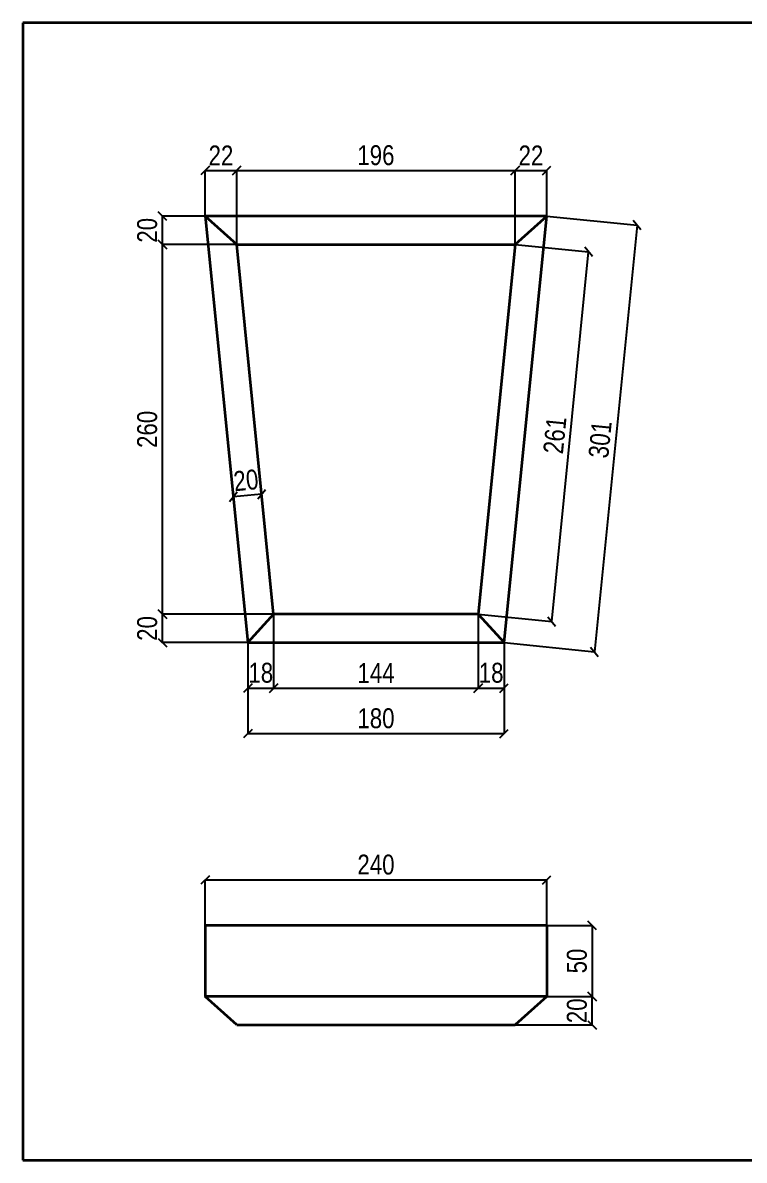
# Model space of a CAD drawing. Header units: millimetres. Extents: x 31982 to 33070, y 3730 to 4530.
# Drawn here: x 31982 to 32489, y 3730 to 4530 of the extents above; entities that cross this region are included whole.
import ezdxf

# ---------------------------------------------------------------- set-up
doc = ezdxf.new("R2010")
doc.units = ezdxf.units.MM
doc.layers.get('0').update_dxf_attribs({"lineweight": 35})
doc.layers.add('Размеры', color=5, linetype='Continuous', lineweight=9)
doc.styles.add('Размер', font='ARIAL.TTF', dxfattribs={"width": 0.8})
doc.dimstyles.new('+Arial 1_4  35', dxfattribs={"dimscale": 4, "dimtxt": 3.5, "dimasz": 1.5, "dimexe": 0, "dimexo": 0, "dimgap": 0.9, "dimtad": 1, "dimtoh": 1, "dimdec": 0, "dimzin": 0, "dimdsep": 46, "dimtxsty": 'Размер', "dimblk": 'OBLIQUE', "dimcen": 0, "dimadec": 0, "dimazin": 0, "dimtfac": 1, "dimtdec": 0, "dimtofl": 0, "dimtmove": 0, "dimatfit": 3, "dimldrblk": 'DOT', "dimfxl": 0, "dimtolj": 1, "dimtzin": 0, "dimarcsym": 0})

# ---------------------------------------------------------------- blocks, each defined once
blk = doc.blocks.new('_Oblique')
at = {"color": 0, "linetype": 'ByBlock', "lineweight": -2}
blk.add_line((-0.5, -0.5), (0.5, 0.5), dxfattribs=at)
blk = doc.blocks.new('*D3')
at = {"layer": 'Defpoints', "color": 0}
for p in [(32132.24, 4425.54), (32110.14, 4393.54), (32132.24, 4373.54)]:
    blk.add_point(p, dxfattribs=at)
at = {"layer": 'Размеры', "color": 0, "lineweight": -2}
for p, q in [((32110.14, 4393.54), (32110.14, 4425.54)), ((32110.14, 4425.54), (32132.24, 4425.54)), ((32132.24, 4373.54), (32132.24, 4425.54))]:
    blk.add_line(p, q, dxfattribs=at)
at = {"layer": 'Размеры', "color": 0, "lineweight": -2, "xscale": 6, "yscale": 6, "zscale": 6, "rotation": 180}
blk.add_blockref('_Oblique', (32110.14, 4425.54), dxfattribs=at)
at = {"layer": 'Размеры', "color": 0, "lineweight": -2, "xscale": 6, "yscale": 6, "zscale": 6}
blk.add_blockref('_Oblique', (32132.24, 4425.54), dxfattribs=at)
at = {"layer": 'Размеры', "color": 0, "insert": (32121.19, 4436.17), "char_height": 14, "attachment_point": 5, "style": 'Размер'}
blk.add_mtext('\\A1;22', dxfattribs=at)
blk = doc.blocks.new('_Dot')
at = {"color": 0, "linetype": 'ByBlock', "lineweight": -2}
blk.add_line((-0.5, 0), (-1, 0), dxfattribs=at)
at = {"color": 0, "linetype": 'ByBlock', "const_width": 0.5}
blk.add_lwpolyline([(-0.25, 0, 1), (0.25, 0, 1)], format="xyb", close=True, dxfattribs=at)
blk = doc.blocks.new('*D4')
at = {"layer": 'Defpoints', "color": 0}
for p in [(32327.98, 4425.54), (32132.24, 4373.54), (32327.98, 4372.86)]:
    blk.add_point(p, dxfattribs=at)
at = {"layer": 'Размеры', "color": 0, "lineweight": -2}
for p, q in [((32132.24, 4373.54), (32132.24, 4425.54)), ((32132.24, 4425.54), (32327.98, 4425.54)), ((32327.98, 4372.86), (32327.98, 4425.54))]:
    blk.add_line(p, q, dxfattribs=at)
at = {"layer": 'Размеры', "color": 0, "lineweight": -2, "xscale": 6, "yscale": 6, "zscale": 6, "rotation": 180}
blk.add_blockref('_Oblique', (32132.24, 4425.54), dxfattribs=at)
at = {"layer": 'Размеры', "color": 0, "lineweight": -2, "xscale": 6, "yscale": 6, "zscale": 6}
blk.add_blockref('_Oblique', (32327.98, 4425.54), dxfattribs=at)
at = {"layer": 'Размеры', "color": 0, "insert": (32230.11, 4436.29), "char_height": 14, "attachment_point": 5, "style": 'Размер'}
blk.add_mtext('\\A1;196', dxfattribs=at)
blk = doc.blocks.new('*D5')
at = {"layer": 'Defpoints', "color": 0}
for p in [(32350.14, 4425.54), (32350.14, 4393.54), (32327.98, 4372.86)]:
    blk.add_point(p, dxfattribs=at)
at = {"layer": 'Размеры', "color": 0, "lineweight": -2}
for p, q in [((32327.98, 4372.86), (32327.98, 4425.54)), ((32327.98, 4425.54), (32350.14, 4425.54)), ((32350.14, 4393.54), (32350.14, 4425.54))]:
    blk.add_line(p, q, dxfattribs=at)
at = {"layer": 'Размеры', "color": 0, "lineweight": -2, "xscale": 6, "yscale": 6, "zscale": 6, "rotation": 180}
blk.add_blockref('_Oblique', (32327.98, 4425.54), dxfattribs=at)
at = {"layer": 'Размеры', "color": 0, "lineweight": -2, "xscale": 6, "yscale": 6, "zscale": 6}
blk.add_blockref('_Oblique', (32350.14, 4425.54), dxfattribs=at)
at = {"layer": 'Размеры', "color": 0, "insert": (32339.06, 4436.17), "char_height": 14, "attachment_point": 5, "style": 'Размер'}
blk.add_mtext('\\A1;22', dxfattribs=at)
blk = doc.blocks.new('*D7')
at = {"layer": 'Defpoints', "color": 0}
for p in [(32350.14, 4393.54), (32320.14, 4093.54), (32383.62, 4087.19)]:
    blk.add_point(p, dxfattribs=at)
at = {"layer": 'Размеры', "color": 0, "lineweight": -2}
for p, q in [((32350.14, 4393.54), (32413.62, 4387.19)), ((32413.62, 4387.19), (32383.62, 4087.19)), ((32320.14, 4093.54), (32383.62, 4087.19))]:
    blk.add_line(p, q, dxfattribs=at)
at = {"layer": 'Размеры', "color": 0, "lineweight": -2, "xscale": 6, "yscale": 6, "zscale": 6}
for p, rotation in [((32413.62, 4387.19), 84.28940686250047), ((32383.62, 4087.19), 264.2894068625005)]:
    blk.add_blockref('_Oblique', p, dxfattribs=dict(at, rotation=rotation))
at = {"layer": 'Размеры', "color": 0, "insert": (32387.74, 4236.46), "char_height": 14, "attachment_point": 5, "rotation": 84.28941, "style": 'Размер'}
blk.add_mtext('\\A1;301', dxfattribs=at)
blk = doc.blocks.new('*D8')
at = {"layer": 'Defpoints', "color": 0}
for p in [(32129.9, 4195.98), (32158.24, 4113.54), (32138.34, 4111.55)]:
    blk.add_point(p, dxfattribs=at)
at = {"layer": 'Размеры', "color": 0, "lineweight": -2}
for p, q in [((32149.8, 4197.97), (32129.9, 4195.98)), ((32138.34, 4111.55), (32129.9, 4195.98)), ((32158.24, 4113.54), (32149.8, 4197.97))]:
    blk.add_line(p, q, dxfattribs=at)
at = {"layer": 'Размеры', "color": 0, "lineweight": -2, "xscale": 6, "yscale": 6, "zscale": 6}
for p, rotation in [((32149.8, 4197.97), 5.710593137499114), ((32129.9, 4195.98), 185.7105931374991)]:
    blk.add_blockref('_Oblique', p, dxfattribs=dict(at, rotation=rotation))
at = {"layer": 'Размеры', "color": 0, "insert": (32138.78, 4207.67), "char_height": 14, "attachment_point": 5, "rotation": 5.71059, "style": 'Размер'}
blk.add_mtext('\\A1;20', dxfattribs=at)
blk = doc.blocks.new('*D9')
at = {"layer": 'Defpoints', "color": 0}
for p in [(32080.14, 4373.54), (32132.24, 4373.54), (32158.24, 4113.54)]:
    blk.add_point(p, dxfattribs=at)
at = {"layer": 'Размеры', "color": 0, "lineweight": -2}
for p, q in [((32132.24, 4373.54), (32080.14, 4373.54)), ((32080.14, 4113.54), (32080.14, 4373.54)), ((32158.24, 4113.54), (32080.14, 4113.54))]:
    blk.add_line(p, q, dxfattribs=at)
at = {"layer": 'Размеры', "color": 0, "lineweight": -2, "xscale": 6, "yscale": 6, "zscale": 6}
for p, rotation in [((32080.14, 4373.54), 90), ((32080.14, 4113.54), 270)]:
    blk.add_blockref('_Oblique', p, dxfattribs=dict(at, rotation=rotation))
at = {"layer": 'Размеры', "color": 0, "insert": (32069.39, 4243.54), "char_height": 14, "attachment_point": 5, "rotation": 90, "style": 'Размер'}
blk.add_mtext('\\A1;260', dxfattribs=at)
blk = doc.blocks.new('*D10')
at = {"layer": 'Defpoints', "color": 0}
for p in [(32080.14, 4393.54), (32110.14, 4393.54), (32112.14, 4373.54)]:
    blk.add_point(p, dxfattribs=at)
at = {"layer": 'Размеры', "color": 0, "lineweight": -2}
for p, q in [((32110.14, 4393.54), (32080.14, 4393.54)), ((32080.14, 4373.54), (32080.14, 4393.54)), ((32112.14, 4373.54), (32080.14, 4373.54))]:
    blk.add_line(p, q, dxfattribs=at)
at = {"layer": 'Размеры', "color": 0, "lineweight": -2, "xscale": 6, "yscale": 6, "zscale": 6}
for p, rotation in [((32080.14, 4393.54), 90), ((32080.14, 4373.54), 270)]:
    blk.add_blockref('_Oblique', p, dxfattribs=dict(at, rotation=rotation))
at = {"layer": 'Размеры', "color": 0, "insert": (32069.39, 4383.54), "char_height": 14, "attachment_point": 5, "rotation": 90, "style": 'Размер'}
blk.add_mtext('\\A1;20', dxfattribs=at)
blk = doc.blocks.new('*D11')
at = {"layer": 'Defpoints', "color": 0}
for p in [(32080.14, 4113.54), (32138.14, 4113.54), (32140.14, 4093.54)]:
    blk.add_point(p, dxfattribs=at)
at = {"layer": 'Размеры', "color": 0, "lineweight": -2}
for p, q in [((32138.14, 4113.54), (32080.14, 4113.54)), ((32080.14, 4093.54), (32080.14, 4113.54)), ((32140.14, 4093.54), (32080.14, 4093.54))]:
    blk.add_line(p, q, dxfattribs=at)
at = {"layer": 'Размеры', "color": 0, "lineweight": -2, "xscale": 6, "yscale": 6, "zscale": 6}
for p, rotation in [((32080.14, 4113.54), 90), ((32080.14, 4093.54), 270)]:
    blk.add_blockref('_Oblique', p, dxfattribs=dict(at, rotation=rotation))
at = {"layer": 'Размеры', "color": 0, "insert": (32069.39, 4103.54), "char_height": 14, "attachment_point": 5, "rotation": 90, "style": 'Размер'}
blk.add_mtext('\\A1;20', dxfattribs=at)
blk = doc.blocks.new('*D12')
at = {"layer": 'Defpoints', "color": 0}
for p in [(32158.24, 4113.54), (32302.04, 4113.54), (32302.04, 4061.54)]:
    blk.add_point(p, dxfattribs=at)
at = {"layer": 'Размеры', "color": 0, "lineweight": -2}
for p, q in [((32158.24, 4113.54), (32158.24, 4061.54)), ((32302.04, 4113.54), (32302.04, 4061.54)), ((32158.24, 4061.54), (32302.04, 4061.54))]:
    blk.add_line(p, q, dxfattribs=at)
at = {"layer": 'Размеры', "color": 0, "lineweight": -2, "xscale": 6, "yscale": 6, "zscale": 6, "rotation": 180}
blk.add_blockref('_Oblique', (32158.24, 4061.54), dxfattribs=at)
at = {"layer": 'Размеры', "color": 0, "lineweight": -2, "xscale": 6, "yscale": 6, "zscale": 6}
blk.add_blockref('_Oblique', (32302.04, 4061.54), dxfattribs=at)
at = {"layer": 'Размеры', "color": 0, "insert": (32230.14, 4072.17), "char_height": 14, "attachment_point": 5, "style": 'Размер'}
blk.add_mtext('\\A1;144', dxfattribs=at)
blk = doc.blocks.new('*D13')
at = {"layer": 'Defpoints', "color": 0}
for p in [(32140.14, 4093.54), (32158.24, 4093.54), (32158.24, 4061.54)]:
    blk.add_point(p, dxfattribs=at)
at = {"layer": 'Размеры', "color": 0, "lineweight": -2}
for p, q in [((32140.14, 4093.54), (32140.14, 4061.54)), ((32158.24, 4093.54), (32158.24, 4061.54)), ((32140.14, 4061.54), (32158.24, 4061.54))]:
    blk.add_line(p, q, dxfattribs=at)
at = {"layer": 'Размеры', "color": 0, "lineweight": -2, "xscale": 6, "yscale": 6, "zscale": 6, "rotation": 180}
blk.add_blockref('_Oblique', (32140.14, 4061.54), dxfattribs=at)
at = {"layer": 'Размеры', "color": 0, "lineweight": -2, "xscale": 6, "yscale": 6, "zscale": 6}
blk.add_blockref('_Oblique', (32158.24, 4061.54), dxfattribs=at)
at = {"layer": 'Размеры', "color": 0, "insert": (32149.19, 4072.29), "char_height": 14, "attachment_point": 5, "style": 'Размер'}
blk.add_mtext('\\A1;18', dxfattribs=at)
blk = doc.blocks.new('*D14')
at = {"layer": 'Defpoints', "color": 0}
for p in [(32302.04, 4093.54), (32320.14, 4093.54), (32320.14, 4061.54)]:
    blk.add_point(p, dxfattribs=at)
at = {"layer": 'Размеры', "color": 0, "lineweight": -2}
for p, q in [((32302.04, 4093.54), (32302.04, 4061.54)), ((32320.14, 4093.54), (32320.14, 4061.54)), ((32302.04, 4061.54), (32320.14, 4061.54))]:
    blk.add_line(p, q, dxfattribs=at)
at = {"layer": 'Размеры', "color": 0, "lineweight": -2, "xscale": 6, "yscale": 6, "zscale": 6, "rotation": 180}
blk.add_blockref('_Oblique', (32302.04, 4061.54), dxfattribs=at)
at = {"layer": 'Размеры', "color": 0, "lineweight": -2, "xscale": 6, "yscale": 6, "zscale": 6}
blk.add_blockref('_Oblique', (32320.14, 4061.54), dxfattribs=at)
at = {"layer": 'Размеры', "color": 0, "insert": (32311.09, 4072.29), "char_height": 14, "attachment_point": 5, "style": 'Размер'}
blk.add_mtext('\\A1;18', dxfattribs=at)
blk = doc.blocks.new('*D16')
at = {"layer": 'Defpoints', "color": 0}
for p in [(32140.14, 4093.54), (32320.14, 4093.54), (32320.14, 4029.54)]:
    blk.add_point(p, dxfattribs=at)
at = {"layer": 'Размеры', "color": 0, "lineweight": -2}
for p, q in [((32140.14, 4093.54), (32140.14, 4029.54)), ((32320.14, 4093.54), (32320.14, 4029.54)), ((32140.14, 4029.54), (32320.14, 4029.54))]:
    blk.add_line(p, q, dxfattribs=at)
at = {"layer": 'Размеры', "color": 0, "lineweight": -2, "xscale": 6, "yscale": 6, "zscale": 6, "rotation": 180}
blk.add_blockref('_Oblique', (32140.14, 4029.54), dxfattribs=at)
at = {"layer": 'Размеры', "color": 0, "lineweight": -2, "xscale": 6, "yscale": 6, "zscale": 6}
blk.add_blockref('_Oblique', (32320.14, 4029.54), dxfattribs=at)
at = {"layer": 'Размеры', "color": 0, "insert": (32230.14, 4040.29), "char_height": 14, "attachment_point": 5, "style": 'Размер'}
blk.add_mtext('\\A1;180', dxfattribs=at)
blk = doc.blocks.new('*D17')
at = {"layer": 'Defpoints', "color": 0}
for p in [(32350.14, 3894.64), (32350.14, 3844.64), (32382.14, 3844.64)]:
    blk.add_point(p, dxfattribs=at)
at = {"layer": 'Размеры', "color": 0, "lineweight": -2}
for p, q in [((32350.14, 3894.64), (32382.14, 3894.64)), ((32382.14, 3894.64), (32382.14, 3844.64)), ((32350.14, 3844.64), (32382.14, 3844.64))]:
    blk.add_line(p, q, dxfattribs=at)
at = {"layer": 'Размеры', "color": 0, "lineweight": -2, "xscale": 6, "yscale": 6, "zscale": 6}
for p, rotation in [((32382.14, 3894.64), 90), ((32382.14, 3844.64), 270)]:
    blk.add_blockref('_Oblique', p, dxfattribs=dict(at, rotation=rotation))
at = {"layer": 'Размеры', "color": 0, "insert": (32371.39, 3869.64), "char_height": 14, "attachment_point": 5, "rotation": 90, "style": 'Размер'}
blk.add_mtext('\\A1;50', dxfattribs=at)
blk = doc.blocks.new('*D18')
at = {"layer": 'Defpoints', "color": 0}
for p in [(32350.14, 3844.64), (32382.14, 3844.64), (32328.04, 3824.64)]:
    blk.add_point(p, dxfattribs=at)
at = {"layer": 'Размеры', "color": 0, "lineweight": -2}
for p, q in [((32350.14, 3844.64), (32382.14, 3844.64)), ((32382.14, 3824.64), (32382.14, 3844.64)), ((32328.04, 3824.64), (32382.14, 3824.64))]:
    blk.add_line(p, q, dxfattribs=at)
at = {"layer": 'Размеры', "color": 0, "lineweight": -2, "xscale": 6, "yscale": 6, "zscale": 6}
for p, rotation in [((32382.14, 3844.64), 90), ((32382.14, 3824.64), 270)]:
    blk.add_blockref('_Oblique', p, dxfattribs=dict(at, rotation=rotation))
at = {"layer": 'Размеры', "color": 0, "insert": (32371.39, 3834.64), "char_height": 14, "attachment_point": 5, "rotation": 90, "style": 'Размер'}
blk.add_mtext('\\A1;20', dxfattribs=at)
blk = doc.blocks.new('*D19')
at = {"layer": 'Defpoints', "color": 0}
for p in [(32350.14, 3926.64), (32110.14, 3894.64), (32350.14, 3894.64)]:
    blk.add_point(p, dxfattribs=at)
at = {"layer": 'Размеры', "color": 0, "lineweight": -2}
for p, q in [((32110.14, 3894.64), (32110.14, 3926.64)), ((32110.14, 3926.64), (32350.14, 3926.64)), ((32350.14, 3894.64), (32350.14, 3926.64))]:
    blk.add_line(p, q, dxfattribs=at)
at = {"layer": 'Размеры', "color": 0, "lineweight": -2, "xscale": 6, "yscale": 6, "zscale": 6, "rotation": 180}
blk.add_blockref('_Oblique', (32110.14, 3926.64), dxfattribs=at)
at = {"layer": 'Размеры', "color": 0, "lineweight": -2, "xscale": 6, "yscale": 6, "zscale": 6}
blk.add_blockref('_Oblique', (32350.14, 3926.64), dxfattribs=at)
at = {"layer": 'Размеры', "color": 0, "insert": (32230.14, 3937.39), "char_height": 14, "attachment_point": 5, "style": 'Размер'}
blk.add_mtext('\\A1;240', dxfattribs=at)
blk = doc.blocks.new('*D20')
at = {"layer": 'Defpoints', "color": 0}
for p in [(32328.04, 4373.54), (32379.63, 4368.38), (32302.04, 4113.54)]:
    blk.add_point(p, dxfattribs=at)
at = {"layer": 'Размеры', "color": 0, "lineweight": -2}
for p, q in [((32328.04, 4373.54), (32379.63, 4368.38)), ((32353.63, 4108.38), (32379.63, 4368.38)), ((32302.04, 4113.54), (32353.63, 4108.38))]:
    blk.add_line(p, q, dxfattribs=at)
at = {"layer": 'Размеры', "color": 0, "lineweight": -2, "xscale": 6, "yscale": 6, "zscale": 6}
for p, rotation in [((32379.63, 4368.38), 84.28940686250223), ((32353.63, 4108.38), 264.2894068625022)]:
    blk.add_blockref('_Oblique', p, dxfattribs=dict(at, rotation=rotation))
at = {"layer": 'Размеры', "color": 0, "insert": (32355.94, 4239.45), "char_height": 14, "attachment_point": 5, "rotation": 84.28941, "style": 'Размер'}
blk.add_mtext('\\A1;261', dxfattribs=at)

msp = doc.modelspace()

# ---------------------------------------------------------------- linework, layer by layer
at = {"extrusion": (0, 1, 6.12303e-17)}
for p, q in [((32110.14, 4393.54), (32140.14, 4093.54)), ((32132.24, 4373.54), (32110.14, 4393.54)), ((32350.14, 4393.54), (32110.14, 4393.54)), ((32320.14, 4093.54), (32350.14, 4393.54)), ((32350.14, 4393.54), (32328.04, 4373.54)), ((32158.24, 4113.54), (32132.24, 4373.54)), ((32132.24, 4373.54), (32328.04, 4373.54)), ((32328.04, 4373.54), (32302.04, 4113.54)), ((32158.24, 4113.54), (32140.14, 4093.54)), ((32302.04, 4113.54), (32158.24, 4113.54)), ((32302.04, 4113.54), (32320.14, 4093.54)), ((32140.14, 4093.54), (32320.14, 4093.54))]:
    msp.add_line(p, q, dxfattribs=at)
for p, q in [((32350.14, 3894.64), (32110.14, 3894.64)), ((32110.14, 3894.64), (32110.14, 3844.64)), ((32350.14, 3894.64), (32350.14, 3844.64)), ((32132.24, 3824.64), (32110.14, 3844.64)), ((32350.14, 3844.64), (32110.14, 3844.64)), ((32350.14, 3844.64), (32328.04, 3824.64)), ((32132.24, 3824.64), (32328.04, 3824.64))]:
    msp.add_line(p, q)
for points in [[(33069.9, 4529.52), (31981.9, 4529.52)], [(31981.9, 4529.52), (31981.9, 3729.52)], [(31981.9, 3729.52), (33069.9, 3729.52)]]:
    msp.add_lwpolyline(points)

# ---------------------------------------------------------------- dimensions: what is measured, and where the dimension line sits
at = {"layer": 'Размеры'}
for base, p1, p2, picture, middle in [((32132.24, 4425.54), (32110.14, 4393.54), (32132.24, 4373.54), '*D3', (32121.19, 4425.54)), ((32302.04, 4061.54), (32158.24, 4113.54), (32302.04, 4113.54), '*D12', (32230.14, 4061.54)), ((32158.24, 4061.54), (32140.14, 4093.54), (32158.24, 4093.54), '*D13', (32149.19, 4061.54)), ((32320.14, 4029.54), (32140.14, 4093.54), (32320.14, 4093.54), '*D16', (32230.14, 4029.54)), ((32320.14, 4061.54), (32302.04, 4093.54), (32320.14, 4093.54), '*D14', (32311.09, 4061.54)), ((32350.14, 3926.64), (32110.14, 3894.64), (32350.14, 3894.64), '*D19', (32230.14, 3926.64))]:
    dim = msp.add_linear_dim(base=base, p1=p1, p2=p2, dimstyle='+Arial 1_4  35', dxfattribs=at)
    dim.commit()
    dim.dimension.update_dxf_attribs({"geometry": picture, "text_midpoint": middle, "dimtype": 160})
for base, p1, p2, picture, middle in [((32327.98, 4425.54), (32132.24, 4373.54), (32327.98, 4372.86), '*D4', (32230.11, 4425.54)), ((32350.14, 4425.54), (32327.98, 4372.86), (32350.14, 4393.54), '*D5', (32339.06, 4425.54))]:
    dim = msp.add_linear_dim(base=base, p1=p1, p2=p2, dimstyle='+Arial 1_4  35', override={"dimtmove": 1}, dxfattribs=at)
    dim.commit()
    dim.dimension.update_dxf_attribs({"geometry": picture, "text_midpoint": middle, "dimtype": 160})
for base, p1, p2, angle, picture, middle, dimtype in [((32080.14, 4393.54), (32112.14, 4373.54), (32110.14, 4393.54), 90, '*D10', (32080.14, 4383.54), 160), ((32383.62, 4087.19), (32350.14, 4393.54), (32320.14, 4093.54), 264.28941, '*D7', (32398.44, 4235.39), 161), ((32080.14, 4373.54), (32158.24, 4113.54), (32132.24, 4373.54), 90, '*D9', (32080.14, 4243.54), 160), ((32379.63, 4368.38), (32302.04, 4113.54), (32328.04, 4373.54), 84.28941, '*D20', (32366.63, 4238.38), 161), ((32129.9, 4195.98), (32158.24, 4113.54), (32138.34, 4111.55), 185.71059, '*D8', (32139.85, 4196.97), 161), ((32080.14, 4113.54), (32140.14, 4093.54), (32138.14, 4113.54), 90, '*D11', (32080.14, 4103.54), 160), ((32382.14, 3844.64), (32350.14, 3894.64), (32350.14, 3844.64), 90, '*D17', (32382.14, 3869.64), 160), ((32382.14, 3844.64), (32328.04, 3824.64), (32350.14, 3844.64), 90, '*D18', (32382.14, 3834.64), 160)]:
    dim = msp.add_linear_dim(base=base, p1=p1, p2=p2, angle=angle, dimstyle='+Arial 1_4  35', dxfattribs=at)
    dim.commit()
    dim.dimension.update_dxf_attribs({"geometry": picture, "text_midpoint": middle, "dimtype": dimtype})

doc.saveas('drawing.dxf')
